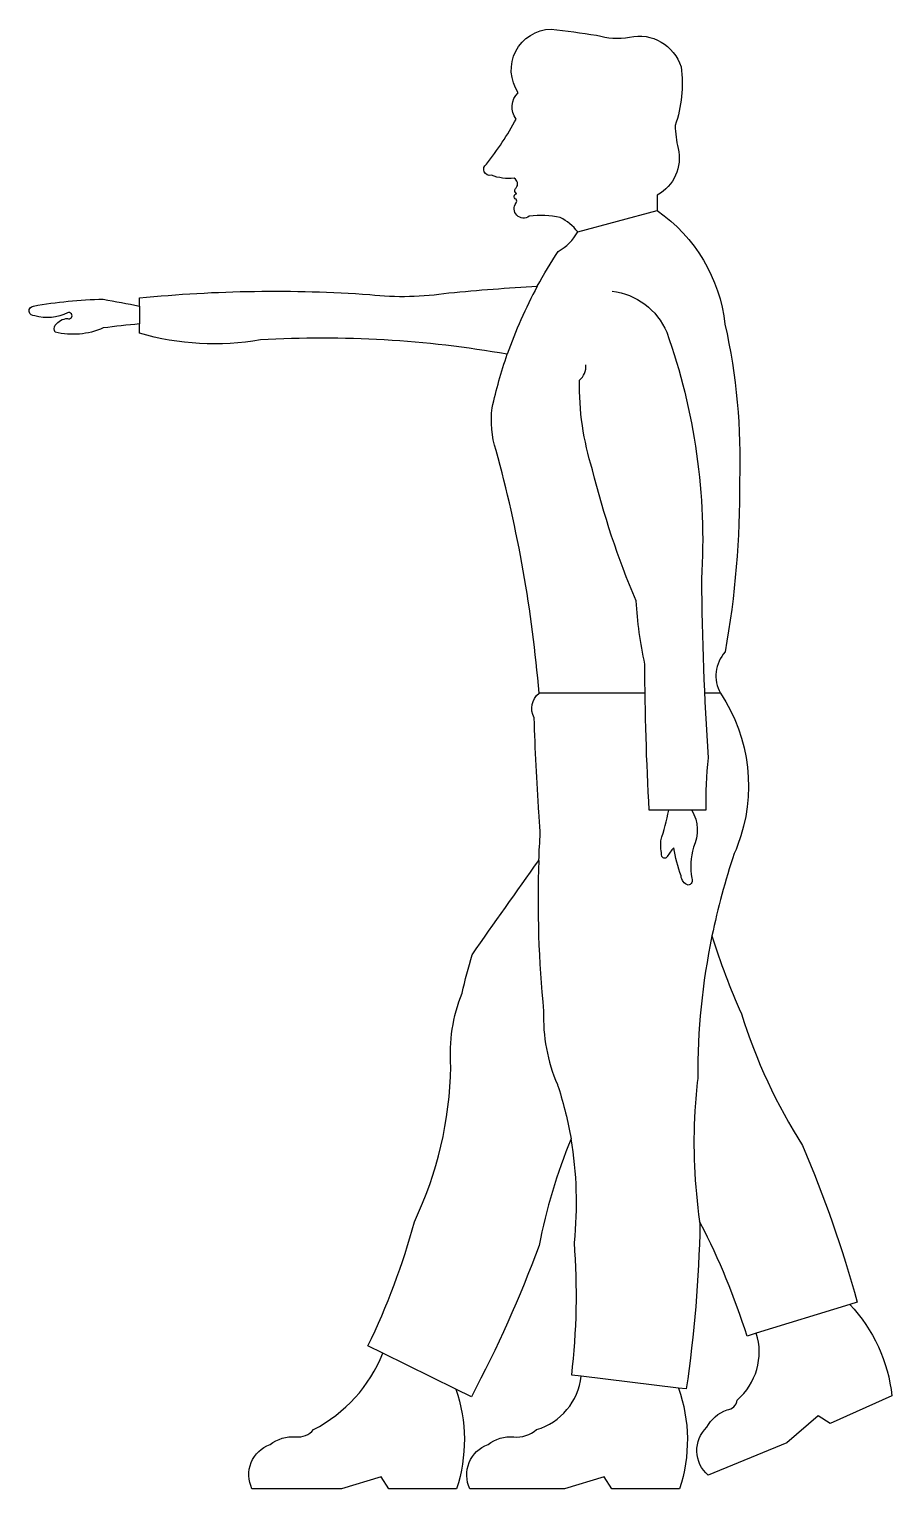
# Model space of a CAD drawing. Extents: x 7.48 to 8.51, y 17.93 to 19.68.
import ezdxf

# ---------------------------------------------------------------- set-up
doc = ezdxf.new("R2010")
doc.units = 0
doc.layers.get('0').update_dxf_attribs({"linetype": 'CONTINUOUS'})
doc.layers.add('CONTORXXNP----00', color=255, linetype='CONTINUOUS')

msp = doc.modelspace()

# ---------------------------------------------------------------- linework, layer by layer
at = {"color": 0}
for p, q in [((8.211, 18.8839), (8.0844, 18.8839)), ((8.3011, 18.8839), (8.282, 18.8839))]:
    msp.add_line(p, q, dxfattribs=at)
msp.add_lwpolyline([(8.0465, 19.2885, 0.05864), (7.7519, 19.3056, -0.112393), (7.6074, 19.3136), (7.6074, 19.3247, 0.017519), (7.5641, 19.3199, -0.166655), (7.5069, 19.315, -0.309017), (7.5069, 19.3232, -0.236175), (7.5216, 19.3313, 1.618819), (7.5216, 19.3379, -0.192764), (7.4823, 19.3346, -0.998986), (7.4807, 19.3461, -0.039242), (7.5641, 19.3543, -0.001734), (7.6074, 19.3461), (7.6074, 19.3558, -0.042627), (7.8824, 19.3598, 0.064603), (7.9767, 19.3618, -0.011177), (8.0823, 19.3697, -0.022215), (8.1074, 19.4114, 0.135828), (8.1307, 19.4346, 0.10746), (8.1097, 19.4519, 0.076328), (8.0728, 19.4534, -0.870466), (8.057, 19.4692, 0.333052), (8.057, 19.4737, -0.774044), (8.0577, 19.4805, -0.601243), (8.0572, 19.4872, 0.43127), (8.0548, 19.4988, -0.123105), (8.0275, 19.5023, -0.851636), (8.0216, 19.5154, 0.0414), (8.0572, 19.5694, -0.387831), (8.0596, 19.6008, -0.593375), (8.0987, 19.6767, -0.008771), (8.1532, 19.6695, 0.126114), (8.1924, 19.6672, -0.387353), (8.254, 19.6316, -0.118321), (8.2469, 19.5616, 0.048394), (8.2505, 19.5344, -0.337666), (8.2256, 19.4786), (8.2256, 19.46, -0.216283), (8.3064, 19.3244, -0.064081), (8.3237, 19.1371, -0.046091), (8.3066, 18.9332, 0.323066), (8.3011, 18.8839, -0.241584), (8.3215, 18.702, -0.013095), (8.3175, 18.6923, 0.030797), (8.2908, 18.594, 0.030005), (8.326, 18.5012, 0.065377), (8.3991, 18.3437, -0.032245), (8.4643, 18.157), (8.4553, 18.1542, -0.165955), (8.5056, 18.0448), (8.4318, 18.0119), (8.4177, 18.0212), (8.3801, 17.9889), (8.2863, 17.9503, -0.443539), (8.2846, 18.0074, -0.183101), (8.3089, 18.0283, 0.35268), (8.3209, 18.04, 0.3006), (8.3438, 18.1198), (8.3327, 18.1163, 0.044143), (8.2773, 18.2508, 0.000797), (8.2761, 18.2531, 0.001044), (8.2765, 18.2503, -0.032245), (8.2601, 18.0532), (8.2508, 18.0543, -0.165955), (8.2522, 17.934), (8.1714, 17.934), (8.1623, 17.9482), (8.1149, 17.934), (8.0019, 17.934, -0.443539), (8.0235, 17.9869, -0.183101), (8.0542, 17.996, 0.206234), (8.0815, 18.0047, 0.3006), (8.1349, 18.0683), (8.1234, 18.0697, 0.048082), (8.1266, 18.2279, 0.069529), (8.1226, 18.3518, 0.049965), (8.0845, 18.2244, -0.032245), (8.0037, 18.0439), (7.985, 18.0531, -0.164116), (7.9859, 17.934), (7.9052, 17.934), (7.8961, 17.9482), (7.8487, 17.934), (7.7417, 17.934, -0.443539), (7.7633, 17.9869, -0.183101), (7.794, 17.996, 0.257478), (7.8153, 18.0047, 0.178786), (7.898, 18.0958), (7.8801, 18.1046, 0.048082), (7.9356, 18.2529, 0.107197), (7.979, 18.4378, -0.111408), (7.9925, 18.5259, -0.009055), (8.0044, 18.5715, -0.002047), (8.0842, 18.6843, -0.006321), (8.0859, 18.7172, -0.001893), (8.0842, 18.7409, -0.009084), (8.0787, 18.8545, -0.368064), (8.0844, 18.8839, 0.046849), (8.0331, 19.1737, -0.113906), (8.0285, 19.2247, -0.030269)], format="xyb", close=True, dxfattribs=at)
msp.add_lwpolyline([(8.1307, 19.4346), (8.2256, 19.46)], dxfattribs=at)
for points in [[(8.0823, 19.3697, 0.040593), (8.0465, 19.2885, 0.113906)], [(8.1717, 19.364, -0.267926), (8.2368, 19.3149, -0.101162), (8.2784, 19.0204, 0.013984), (8.2862, 18.8067, 0.031185), (8.2836, 18.7441), (8.2159, 18.7441, -0.01291), (8.2107, 18.9187, -0.037222), (8.2003, 18.9943, -0.040222), (8.1482, 19.1507, -0.079364), (8.1326, 19.2575, 0.235837), (8.1404, 19.2758, 34.053496)], [(7.6074, 19.3461), (7.6074, 19.3247, 0.112393)], [(8.2667, 18.7441, -0.253567), (8.2688, 18.7, 0.106508), (8.2667, 18.6629, -0.489155), (8.2625, 18.6545, -0.286529), (8.2539, 18.6657, -0.045037), (8.2453, 18.6993, 0.053427), (8.2375, 18.6888, -0.575576), (8.2312, 18.6888, -0.058654), (8.2298, 18.7077, 0.020149), (8.2393, 18.7441, -0.914395)], [(8.0842, 18.6843, 0.034604), (8.0899, 18.5043, 0.111408), (8.1063, 18.4167, -0.0021), (8.1075, 18.4131, 1.112861)], [(8.2908, 18.594, 0.051763), (8.2738, 18.424, 0.014592), (8.2704, 18.3852, -0.032245)], [(8.1075, 18.4131, -0.035287), (8.1226, 18.3518, 1.112861)], [(8.2704, 18.3852, 0.049691), (8.2761, 18.2531, -0.032245)], [(8.4553, 18.1542), (8.3438, 18.1198, 0.048082)], [(7.985, 18.0531), (7.898, 18.0958, 0.048082)], [(8.2508, 18.0543), (8.1349, 18.0683, 0.048082)]]:
    msp.add_lwpolyline(points, format="xyb", dxfattribs=at)
at = {"layer": 'CONTORXXNP----00'}
msp.add_lwpolyline([(8.0465, 19.2885, 0.05864), (7.7519, 19.3056, -0.112393), (7.6074, 19.3136), (7.6074, 19.3247, 0.017519), (7.5641, 19.3199, -0.166655), (7.5069, 19.315, -0.309017), (7.5069, 19.3232, -0.236175), (7.5216, 19.3313, 1.618819), (7.5216, 19.3379, -0.192764), (7.4823, 19.3346, -0.998986), (7.4807, 19.3461, -0.039242), (7.5641, 19.3543, -0.001734), (7.6074, 19.3461), (7.6074, 19.3558, -0.042627), (7.8824, 19.3598, 0.064603), (7.9767, 19.3618, -0.011177), (8.0823, 19.3697, -0.022215), (8.1074, 19.4114, 0.135828), (8.1307, 19.4346, 0.10746), (8.1097, 19.4519, 0.076328), (8.0728, 19.4534, -0.870466), (8.057, 19.4692, 0.333052), (8.057, 19.4737, -0.774044), (8.0577, 19.4805, -0.601243), (8.0572, 19.4872, 0.43127), (8.0548, 19.4988, -0.123105), (8.0275, 19.5023, -0.851636), (8.0216, 19.5154, 0.0414), (8.0572, 19.5694, -0.387831), (8.0596, 19.6008, -0.593375), (8.0987, 19.6767, -0.008771), (8.1532, 19.6695, 0.126114), (8.1924, 19.6672, -0.387353), (8.254, 19.6316, -0.118321), (8.2469, 19.5616, 0.048394), (8.2505, 19.5344, -0.337666), (8.2256, 19.4786), (8.2256, 19.46, -0.216283), (8.3064, 19.3244, -0.064081), (8.3237, 19.1371, -0.046091), (8.3066, 18.9332, 0.323066), (8.3011, 18.8839, -0.241584), (8.3215, 18.702, -0.013095), (8.3175, 18.6923, 0.030797), (8.2908, 18.594, 0.030005), (8.326, 18.5012, 0.065377), (8.3991, 18.3437, -0.032245), (8.4643, 18.157), (8.4553, 18.1542, -0.165955), (8.5056, 18.0448), (8.4318, 18.0119), (8.4177, 18.0212), (8.3801, 17.9889), (8.2863, 17.9503, -0.443539), (8.2846, 18.0074, -0.183101), (8.3089, 18.0283, 0.35268), (8.3209, 18.04, 0.3006), (8.3438, 18.1198), (8.3327, 18.1163, 0.044143), (8.2773, 18.2508, 0.000797), (8.2761, 18.2531, 0.001044), (8.2765, 18.2503, -0.032245), (8.2601, 18.0532), (8.2508, 18.0543, -0.165955), (8.2522, 17.934), (8.1714, 17.934), (8.1623, 17.9482), (8.1149, 17.934), (8.0019, 17.934, -0.443539), (8.0235, 17.9869, -0.183101), (8.0542, 17.996, 0.206234), (8.0815, 18.0047, 0.3006), (8.1349, 18.0683), (8.1234, 18.0697, 0.048082), (8.1266, 18.2279, 0.069529), (8.1226, 18.3518, 0.049965), (8.0845, 18.2244, -0.032245), (8.0037, 18.0439), (7.985, 18.0531, -0.164116), (7.9859, 17.934), (7.9052, 17.934), (7.8961, 17.9482), (7.8487, 17.934), (7.7417, 17.934, -0.443539), (7.7633, 17.9869, -0.183101), (7.794, 17.996, 0.257478), (7.8153, 18.0047, 0.178786), (7.898, 18.0958), (7.8801, 18.1046, 0.048082), (7.9356, 18.2529, 0.107197), (7.979, 18.4378, -0.111408), (7.9925, 18.5259, -0.009055), (8.0044, 18.5715, -0.002047), (8.0842, 18.6843, -0.006321), (8.0859, 18.7172, -0.001893), (8.0842, 18.7409, -0.009084), (8.0787, 18.8545, -0.368064), (8.0844, 18.8839, 0.046849), (8.0331, 19.1737, -0.113906), (8.0285, 19.2247, -0.030269)], format="xyb", close=True, dxfattribs=at)

doc.saveas('drawing.dxf')
